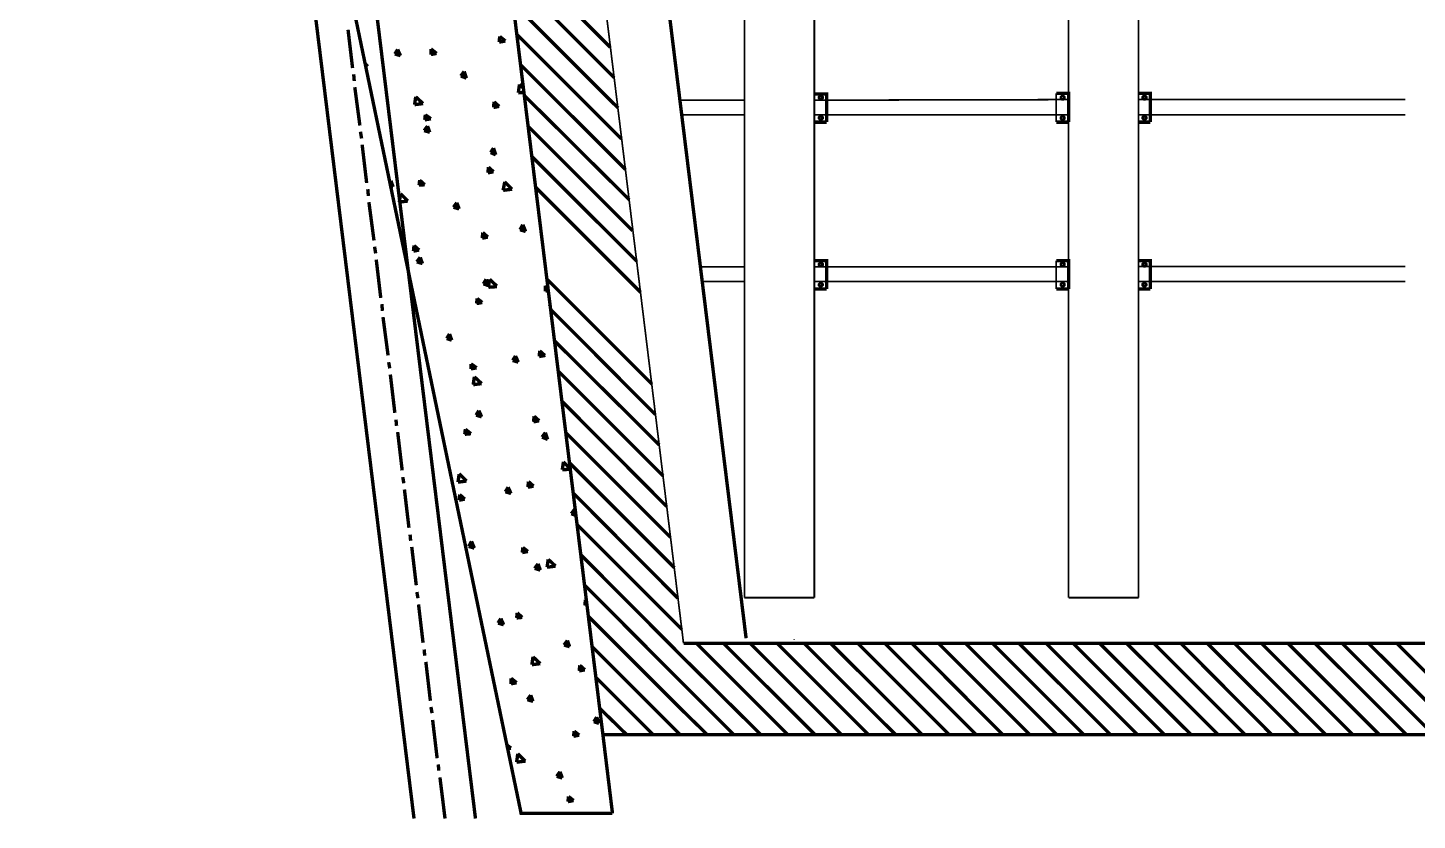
# Model space of a CAD drawing. Extents: x 0.2 to 11.5, y 0.7 to 15.9.
# Drawn here: x 2.771 to 6.878, y 4.288 to 6.632 of the extents above; entities that cross this region are included whole.
import ezdxf

# ---------------------------------------------------------------- set-up
doc = ezdxf.new("R2010")
doc.units = 0
doc.layers.get('0').update_dxf_attribs({"linetype": 'CONTINUOUS'})

msp = doc.modelspace()

# ---------------------------------------------------------------- linework, layer by layer
at = {"color": 4, "const_width": 0.01}
for points in [[(4.49892, 4.30778), (4.22889, 4.30778), (3.64219, 7.12944), (2.77556, 7.12944), (2.77556, 10.4194)], [(3.86388, 6.56776), (3.85558, 6.55447)], [(3.86388, 6.56776), (3.87224, 6.54943)], [(3.96224, 6.56944), (3.97889, 6.5561)], [(3.96224, 6.56944), (3.96224, 6.55279)], [(4.16558, 6.60612), (4.1639, 6.58946)], [(4.1639, 6.58946), (4.18224, 6.59278)], [(4.16558, 6.60612), (4.18224, 6.59278)], [(3.85558, 6.55447), (3.87224, 6.54943)], [(3.96224, 6.55279), (3.97889, 6.5561)], [(3.76888, 6.52447), (3.77556, 6.51779)], [(3.77056, 6.51779), (3.77556, 6.51779)], [(4.06054, 6.50276), (4.05057, 6.48942)], [(4.05057, 6.48942), (4.06722, 6.48281)], [(4.06054, 6.50276), (4.06722, 6.48281)], [(4.2239, 6.46446), (4.22054, 6.43946)], [(4.2239, 6.46446), (4.23557, 6.45281)], [(3.91721, 6.42779), (3.9139, 6.40446)], [(3.9139, 6.40446), (3.93892, 6.40776)], [(3.91721, 6.42779), (3.93892, 6.40776)], [(4.14887, 6.41276), (4.14725, 6.39611)], [(4.14887, 6.41276), (4.1639, 6.39947)], [(4.22054, 6.43946), (4.23719, 6.44114)], [(3.94553, 6.37446), (3.9439, 6.35943)], [(3.9439, 6.35943), (3.96224, 6.36279)], [(3.94553, 6.37446), (3.96224, 6.36279)], [(4.14725, 6.39611), (4.1639, 6.39947)], [(3.95221, 6.3411), (3.94222, 6.32781)], [(3.94222, 6.32781), (3.95888, 6.32275)], [(3.95221, 6.3411), (3.95888, 6.32275)], [(4.14725, 6.2761), (4.13889, 6.26281)], [(4.13889, 6.26281), (4.15386, 6.25613)], [(4.14725, 6.2761), (4.15386, 6.25613)], [(4.13222, 6.21946), (4.13053, 6.20281)], [(4.13053, 6.20281), (4.14725, 6.20611)], [(4.13222, 6.21946), (4.14725, 6.20611)], [(3.84392, 6.17947), (3.84056, 6.17611)], [(3.84392, 6.17947), (3.85053, 6.16114)], [(3.84392, 6.16276), (3.85053, 6.16114)], [(3.92887, 6.1811), (3.92725, 6.16613)], [(3.92725, 6.16613), (3.9439, 6.16775)], [(3.92887, 6.1811), (3.9439, 6.16775)], [(4.18056, 6.17611), (4.17557, 6.1511)], [(4.18056, 6.17611), (4.20221, 6.15446)], [(3.87224, 6.13943), (3.86887, 6.1161)], [(3.86887, 6.1161), (3.89388, 6.11947)], [(3.87224, 6.14111), (3.89388, 6.11947)], [(4.17557, 6.1511), (4.20221, 6.15446)], [(4.0389, 6.11442), (4.02886, 6.10113)], [(4.02886, 6.10113), (4.04557, 6.09614)], [(4.0389, 6.11442), (4.04557, 6.09614)], [(4.23389, 6.04943), (4.22553, 6.03444)], [(4.22553, 6.03444), (4.24224, 6.02946)], [(4.23389, 6.04943), (4.24224, 6.02946)], [(4.11556, 6.0261), (4.11388, 6.00944)], [(4.11388, 6.00944), (4.13053, 6.01281)], [(4.11556, 6.0261), (4.13053, 6.01281)], [(3.91222, 5.98779), (3.91054, 5.97114)], [(3.91054, 5.97114), (3.92725, 5.97444)], [(3.91222, 5.98779), (3.92725, 5.97444)], [(3.93056, 5.95281), (3.92057, 5.93946)], [(3.93056, 5.95281), (3.93722, 5.93446)], [(3.92057, 5.93946), (3.93722, 5.93446)], [(4.12554, 5.88781), (4.11724, 5.87446)], [(4.11724, 5.87446), (4.13222, 5.86947)], [(4.12554, 5.88781), (4.13222, 5.86947)], [(4.13558, 5.88781), (4.13222, 5.86442)], [(4.13558, 5.88781), (4.15722, 5.86778)], [(4.30057, 5.86947), (4.30886, 5.86279)], [(4.30057, 5.86947), (4.30057, 5.85275)], [(4.0989, 5.83111), (4.09722, 5.81614)], [(4.0989, 5.83111), (4.11388, 5.81944)], [(4.13222, 5.86442), (4.15722, 5.8661)], [(4.30057, 5.85275), (4.30886, 5.85444)], [(4.09722, 5.81614), (4.11388, 5.81944)], [(4.31392, 5.81108), (4.31222, 5.80778)], [(4.31222, 5.80778), (4.31554, 5.80778)], [(4.01719, 5.72613), (4.0089, 5.71278)], [(4.0089, 5.71278), (4.02387, 5.70779)], [(4.01719, 5.72613), (4.02387, 5.70779)], [(4.2839, 5.67611), (4.28222, 5.65944)], [(4.2839, 5.67611), (4.29889, 5.66276)], [(4.08057, 5.63781), (4.09722, 5.62608)], [(4.08057, 5.63781), (4.08057, 5.62278)], [(4.08057, 5.62278), (4.09722, 5.62608)], [(4.21224, 5.66114), (4.20389, 5.64779)], [(4.20389, 5.64779), (4.22054, 5.64279)], [(4.21224, 5.66114), (4.22054, 5.64279)], [(4.28222, 5.65944), (4.30057, 5.66276)], [(4.09056, 5.59944), (4.08724, 5.57611)], [(4.09056, 5.59944), (4.11219, 5.57943)], [(4.08724, 5.57611), (4.11219, 5.57943)], [(4.10389, 5.49946), (4.09554, 5.48611)], [(4.10389, 5.49946), (4.11219, 5.48112)], [(4.09554, 5.48611), (4.11219, 5.48112)], [(4.26719, 5.48281), (4.26557, 5.4661)], [(4.26557, 5.4661), (4.28222, 5.46946)], [(4.26719, 5.48281), (4.28222, 5.46946)], [(4.06392, 5.44444), (4.06222, 5.42947)], [(4.06222, 5.42947), (4.08057, 5.4311)], [(4.06392, 5.44444), (4.08057, 5.4311)], [(4.30057, 5.43446), (4.29058, 5.42111)], [(4.29058, 5.42111), (4.30724, 5.41444)], [(4.30057, 5.43446), (4.30724, 5.41444)], [(4.35389, 5.34776), (4.35053, 5.32443)], [(4.35389, 5.34776), (4.37392, 5.32781)], [(4.04557, 5.31108), (4.04221, 5.28776)], [(4.04557, 5.31278), (4.06722, 5.29113)], [(4.35053, 5.32443), (4.37392, 5.32611)], [(4.04221, 5.28776), (4.06722, 5.29113)], [(4.19054, 5.27279), (4.18224, 5.25944)], [(4.18224, 5.25944), (4.19889, 5.25444)], [(4.19054, 5.27279), (4.19889, 5.25444)], [(4.25054, 5.28944), (4.24892, 5.27279)], [(4.24892, 5.27279), (4.26557, 5.2761)], [(4.25054, 5.28944), (4.26557, 5.2761)], [(4.04719, 5.25108), (4.04557, 5.23443)], [(4.04557, 5.23443), (4.06222, 5.23779)], [(4.04719, 5.25108), (4.06222, 5.23779)], [(4.38721, 5.20779), (4.37722, 5.19444)], [(4.37722, 5.19444), (4.39057, 5.18946)], [(4.38721, 5.20779), (4.38889, 5.19943)], [(4.08225, 5.11279), (4.07389, 5.09776)], [(4.07389, 5.09776), (4.09056, 5.09278)], [(4.08225, 5.11279), (4.09056, 5.09278)], [(4.23389, 5.09446), (4.23221, 5.07943)], [(4.23389, 5.09446), (4.24892, 5.08279)], [(4.23221, 5.07943), (4.24892, 5.08279)], [(4.30886, 5.05946), (4.30556, 5.03614)], [(4.30886, 5.05946), (4.33057, 5.03944)], [(4.27886, 5.04611), (4.26888, 5.03276)], [(4.26888, 5.03276), (4.28554, 5.02778)], [(4.27886, 5.04611), (4.28554, 5.02778)], [(4.30556, 5.03614), (4.33057, 5.03944)], [(4.41889, 4.93946), (4.41721, 4.92279)], [(4.41889, 4.93946), (4.42219, 4.93608)], [(4.41889, 4.92279), (4.42389, 4.92443)], [(4.16889, 4.88444), (4.16054, 4.8711)], [(4.16889, 4.88444), (4.17725, 4.8661)], [(4.21724, 4.9011), (4.21556, 4.88612)], [(4.21556, 4.88612), (4.23221, 4.88781)], [(4.21724, 4.9011), (4.23221, 4.88781)], [(4.16054, 4.8711), (4.17725, 4.8661)], [(4.36556, 4.81944), (4.35558, 4.8061)], [(4.35558, 4.8061), (4.37224, 4.80111)], [(4.36556, 4.81944), (4.37224, 4.80111)], [(4.26389, 4.77111), (4.26058, 4.74778)], [(4.26389, 4.77111), (4.28554, 4.75108)], [(4.26058, 4.74778), (4.28554, 4.75108)], [(4.40224, 4.7461), (4.40056, 4.72944)], [(4.40056, 4.72944), (4.41721, 4.73281)], [(4.40224, 4.7461), (4.41721, 4.73281)], [(4.19889, 4.70779), (4.21556, 4.69444)], [(4.19889, 4.70779), (4.19889, 4.69114)], [(4.19889, 4.69114), (4.21556, 4.69444)], [(4.25722, 4.65776), (4.24724, 4.64442)], [(4.24724, 4.64442), (4.26389, 4.63943)], [(4.25722, 4.65776), (4.26389, 4.63943)], [(4.45221, 4.59278), (4.4439, 4.57943)], [(4.4439, 4.57943), (4.45888, 4.57443)], [(4.45221, 4.59278), (4.45888, 4.57443)], [(4.38558, 4.55111), (4.3839, 4.53614)], [(4.3839, 4.53614), (4.40056, 4.53944)], [(4.38558, 4.55111), (4.40056, 4.53944)], [(4.47054, 4.54113), (4.49892, 4.30778)], [(4.18554, 4.51112), (4.19889, 4.50108)], [(4.18892, 4.49946), (4.19889, 4.50108)], [(4.21892, 4.48443), (4.21556, 4.45942)], [(4.21892, 4.48443), (4.24056, 4.46278)], [(4.21556, 4.45942), (4.24224, 4.46278)], [(4.34392, 4.4311), (4.33388, 4.41775)], [(4.34392, 4.4311), (4.35053, 4.41276)], [(4.33388, 4.41775), (4.35053, 4.41276)], [(4.36887, 4.35781), (4.36724, 4.34278)], [(4.36887, 4.35781), (4.3839, 4.34614)], [(4.36724, 4.34278), (4.3839, 4.34614)]]:
    msp.add_lwpolyline(points, dxfattribs=at)
at = {"color": 0, "const_width": 0.005}
for points in [[(4.88889, 4.94613), (4.88889, 8.87446)], [(5.09554, 8.87446), (5.09554, 4.94613)], [(5.84722, 4.94613), (5.84722, 8.87446)], [(6.05388, 8.87446), (6.05388, 4.94613)], [(4.88889, 4.94613), (5.09554, 4.94613)], [(5.84722, 4.94613), (6.05388, 4.94613)]]:
    msp.add_lwpolyline(points, dxfattribs=at)
at = {"color": 1}
for points, const_width in [([(3.91222, 4.29275), (3.36219, 8.7761)], 0.01), ([(4.09392, 4.29275), (3.55225, 8.70942)], 0.01), ([(3.73058, 6.51281), (3.71724, 6.62608)], 0.01), ([(3.73557, 6.47444), (3.73389, 6.49447)], 0.01), ([(3.75222, 6.34278), (3.73719, 6.45611)], 0.01), ([(4.69721, 6.41775), (4.88889, 6.41775)], 0.005), ([(5.09554, 6.41775), (5.84722, 6.41943)], 0.005), ([(6.05388, 6.41943), (6.84224, 6.41943)], 0.005), ([(4.70389, 6.37446), (4.88889, 6.37446)], 0.005), ([(5.09554, 6.37446), (5.84722, 6.37446)], 0.005), ([(6.05388, 6.37446), (6.84224, 6.37446)], 0.005), ([(3.75722, 6.30447), (3.7539, 6.32443)], 0.01), ([(3.77225, 6.17279), (3.7589, 6.28614)], 0.01), ([(3.77724, 6.13444), (3.77556, 6.15446)], 0.01), ([(3.79389, 6.00276), (3.77886, 6.1161)], 0.01), ([(3.79889, 5.96446), (3.79557, 5.98443)], 0.01), ([(3.81392, 5.83279), (3.80057, 5.94613)], 0.01), ([(4.7589, 5.92443), (4.88889, 5.92443)], 0.005), ([(5.09554, 5.92443), (5.84722, 5.92443)], 0.005), ([(6.05388, 5.92611), (6.84224, 5.92611)], 0.005), ([(4.76389, 5.88113), (4.88889, 5.88113)], 0.005), ([(5.09554, 5.88113), (5.84722, 5.88113)], 0.005), ([(6.05388, 5.88113), (6.84224, 5.88113)], 0.005), ([(3.8189, 5.79443), (3.81722, 5.81446)], 0.01), ([(3.83556, 5.66276), (3.82053, 5.7761)], 0.01), ([(3.84056, 5.62446), (3.83724, 5.64279)], 0.01), ([(3.85558, 5.49278), (3.84224, 5.60612)], 0.01), ([(3.86057, 5.45443), (3.85889, 5.47276)], 0.01), ([(3.87722, 5.32275), (3.86388, 5.43608)], 0.01), ([(3.88222, 5.28444), (3.8789, 5.30279)], 0.01), ([(3.89725, 5.15278), (3.8839, 5.26611)], 0.01), ([(3.90224, 5.11442), (3.90056, 5.13276)], 0.01), ([(3.91889, 4.98281), (3.90554, 5.09614)], 0.01), ([(3.92389, 4.94444), (3.92057, 4.96278)], 0.01), ([(3.93892, 4.81278), (3.92557, 4.92611)], 0.01), ([(3.9439, 4.77447), (3.94222, 4.79275)], 0.01), ([(3.96056, 4.64111), (3.94721, 4.75613)], 0.01), ([(3.96556, 4.60444), (3.96224, 4.62278)], 0.01), ([(3.98058, 4.47114), (3.96724, 4.58442)], 0.01), ([(3.98557, 4.43446), (3.98389, 4.45281)], 0.01), ([(4.0039, 4.29275), (3.98888, 4.41444)], 0.01)]:
    msp.add_lwpolyline(points, dxfattribs=dict(at, const_width=const_width))
at = {"color": 6}
for points, const_width in [([(4.89388, 4.82611), (4.44721, 8.45942)], 0.01), ([(4.70888, 4.81108), (4.26221, 8.45611)], 0.005), ([(4.47054, 4.54113), (4.01719, 8.23112)], 0.01), ([(5.09554, 6.43608), (5.13222, 6.43608), (5.13222, 6.35275)], 0.01), ([(5.09554, 6.35275), (5.09554, 6.43608)], 0.005), ([(5.81054, 6.43778), (5.84722, 6.43778), (5.84722, 6.35275)], 0.01), ([(5.81054, 6.35275), (5.81054, 6.43778)], 0.005), ([(6.05388, 6.43778), (6.08886, 6.43778), (6.08886, 6.35275)], 0.01), ([(6.05388, 6.35275), (6.05388, 6.43778)], 0.005), ([(5.13222, 6.35275), (5.09554, 6.35275)], 0.01), ([(5.84722, 6.35275), (5.81054, 6.35275)], 0.01), ([(6.08886, 6.35275), (6.05388, 6.35275)], 0.01), ([(5.09554, 5.94276), (5.13222, 5.94276), (5.13222, 5.85943)], 0.01), ([(5.09554, 5.85943), (5.09554, 5.94276)], 0.005), ([(5.81054, 5.94276), (5.84722, 5.94276), (5.84722, 5.85943)], 0.01), ([(5.81054, 5.85943), (5.81054, 5.94276)], 0.005), ([(6.05388, 5.94276), (6.08886, 5.94276), (6.08886, 5.85943)], 0.01), ([(6.05388, 5.85943), (6.05388, 5.94276)], 0.005), ([(5.13222, 5.85943), (5.09554, 5.85943)], 0.01), ([(5.84722, 5.85943), (5.81054, 5.85943)], 0.01), ([(6.08886, 5.85943), (6.05388, 5.85943)], 0.01), ([(7.02886, 4.81108), (4.70888, 4.81108)], 0.01), ([(7.02886, 4.54113), (4.47054, 4.54113)], 0.01)]:
    msp.add_lwpolyline(points, dxfattribs=dict(at, const_width=const_width))
at = {"color": 3, "const_width": 0.01}
for points in [[(4.18224, 6.88444), (4.49224, 6.57443)], [(4.1939, 6.79443), (4.5039, 6.48443)], [(4.20557, 6.70443), (4.51557, 6.39442)], [(4.21556, 6.61279), (4.52556, 6.30279)], [(4.22721, 6.52279), (4.53722, 6.21278)], [(4.23888, 6.4311), (4.54889, 6.12278)], [(4.24892, 6.3411), (4.55886, 6.03108)], [(4.26058, 6.25108), (4.57053, 5.94114)], [(4.27225, 6.15944), (4.58225, 5.84944)], [(4.30556, 5.88781), (4.61556, 5.57781)], [(4.31722, 5.79779), (4.62554, 5.48779)], [(4.32721, 5.70611), (4.63721, 5.39779)], [(4.33886, 5.6161), (4.64887, 5.3061)], [(4.35053, 5.5261), (4.6589, 5.2161)], [(4.36057, 5.43446), (4.67057, 5.12446)], [(4.37224, 5.34446), (4.68224, 5.03444)], [(4.3839, 5.25444), (4.69222, 4.94444)], [(4.39388, 5.16276), (4.70389, 4.85275)], [(4.40554, 5.07275), (4.70888, 4.76779), (4.93722, 4.54113)], [(4.41721, 4.98281), (4.70888, 4.68946), (4.85721, 4.54113)], [(4.42725, 4.89111), (4.70888, 4.60943), (4.77886, 4.54113)], [(4.43892, 4.80111), (4.69889, 4.54113)], [(4.74724, 4.81108), (5.01719, 4.54113)], [(4.82721, 4.81108), (5.09722, 4.54113)], [(4.90554, 4.81108), (5.17557, 4.54113)], [(4.98557, 4.81108), (5.25553, 4.54113)], [(5.06554, 4.81108), (5.33556, 4.54113)], [(5.14388, 4.81108), (5.4139, 4.54113)], [(5.2239, 4.81108), (5.49387, 4.54113)], [(5.30388, 4.81108), (5.57389, 4.54113)], [(5.3839, 4.81108), (5.65224, 4.54113)], [(5.46224, 4.81108), (5.73221, 4.54113)], [(5.54221, 4.81108), (5.81222, 4.54113)], [(5.62224, 4.81108), (5.89219, 4.54113)], [(5.70057, 4.81108), (5.97054, 4.54113)], [(5.78054, 4.81108), (6.05057, 4.54113)], [(5.86057, 4.81108), (6.13053, 4.54113)], [(5.93892, 4.81108), (6.20888, 4.54113)], [(6.01888, 4.81108), (6.2889, 4.54113)], [(6.0989, 4.81108), (6.36887, 4.54113)], [(6.17888, 4.81108), (6.44721, 4.54113)], [(6.25722, 4.81108), (6.52724, 4.54113)], [(6.33724, 4.81108), (6.60721, 4.54113)], [(6.41721, 4.81108), (6.68722, 4.54113)], [(6.49556, 4.81108), (6.76557, 4.54113)], [(6.57557, 4.81108), (6.84554, 4.54113)], [(6.65554, 4.81108), (6.92557, 4.54113)], [(6.73389, 4.81108), (7.0039, 4.54113)], [(6.81722, 4.81108), (7.08724, 4.54113)], [(4.45057, 4.70942), (4.61887, 4.54113)], [(4.46056, 4.61947), (4.54058, 4.54113)]]:
    msp.add_lwpolyline(points, dxfattribs=at)
at = {"color": 4, "const_width": 0.01}
for points in [[(4.16889, 6.62278), (4.16889, 6.62278)], [(3.79889, 6.57943), (3.79889, 6.57943)], [(3.85558, 6.58279), (3.85558, 6.58279)], [(3.88721, 6.5861), (3.88721, 6.5861)], [(3.88889, 6.57611), (3.88889, 6.57611)], [(3.93224, 6.56776), (3.93224, 6.56776)], [(3.97721, 6.57275), (3.97721, 6.57275)], [(4.01719, 6.57113), (4.01719, 6.57113)], [(4.02556, 6.59776), (4.02556, 6.59776)], [(4.06722, 6.56944), (4.06722, 6.56944)], [(4.12392, 6.59446), (4.12392, 6.59446)], [(4.19721, 6.58111), (4.19721, 6.58111)], [(3.85221, 6.52778), (3.85221, 6.52778)], [(4.02556, 6.53276), (4.02556, 6.53276)], [(4.13222, 6.56614), (4.13222, 6.56614)], [(4.13222, 6.52778), (4.13222, 6.52778)], [(4.15722, 6.56614), (4.15722, 6.56614)], [(3.79719, 6.51779), (3.79719, 6.51779)], [(4.0389, 6.4961), (4.0389, 6.4961)], [(4.13889, 6.51611), (4.13889, 6.51611)], [(3.8489, 6.46778), (3.8489, 6.46778)], [(4.16222, 6.47944), (4.16222, 6.47944)], [(3.81554, 6.44276), (3.81554, 6.44276)], [(3.88222, 6.44114), (3.88222, 6.44114)], [(3.8839, 6.42443), (3.8839, 6.42443)], [(3.90554, 6.43946), (3.90554, 6.43946)], [(3.99556, 6.43608), (3.99556, 6.43608)], [(4.04389, 6.41276), (4.04389, 6.41276)], [(4.08556, 6.43278), (4.08556, 6.43278)], [(4.12722, 6.42279), (4.12722, 6.42279)], [(4.14556, 6.42611), (4.14556, 6.42611)], [(4.17557, 6.42947), (4.17557, 6.42947)], [(4.22553, 6.42443), (4.22553, 6.42443)], [(3.84554, 6.38444), (3.84554, 6.38444)], [(3.85721, 6.4011), (3.85721, 6.4011)], [(3.95557, 6.39611), (3.95557, 6.39611)], [(4.01888, 6.38943), (4.01888, 6.38943)], [(3.82389, 6.35943), (3.82389, 6.35943)], [(3.96386, 6.32943), (3.96386, 6.32943)], [(4.06222, 6.32611), (4.06222, 6.32611)], [(4.15722, 6.33442), (4.15722, 6.33442)], [(4.16558, 6.35943), (4.16558, 6.35943)], [(3.83556, 6.30279), (3.83556, 6.30279)], [(3.87056, 6.29779), (3.87056, 6.29779)], [(3.87554, 6.29779), (3.87554, 6.29779)], [(3.92557, 6.29943), (3.92557, 6.29943)], [(4.01557, 6.29611), (4.01557, 6.29611)], [(4.10558, 6.29275), (4.10558, 6.29275)], [(4.19553, 6.28944), (4.19553, 6.28944)], [(3.83886, 6.2411), (3.83886, 6.2411)], [(3.91054, 6.26779), (3.91054, 6.26779)], [(4.01389, 6.24447), (4.01389, 6.24447)], [(4.07053, 6.25776), (4.07053, 6.25776)], [(4.07053, 6.25613), (4.07053, 6.25613)], [(4.12056, 6.27778), (4.12056, 6.27778)], [(4.16721, 6.25444), (4.16721, 6.25444)], [(4.25222, 6.26611), (4.25222, 6.26611)], [(3.85053, 6.20281), (3.85053, 6.20281)], [(3.97721, 6.22775), (3.97721, 6.22775)], [(4.19222, 6.20111), (4.19222, 6.20111)], [(3.85558, 6.16444), (3.85558, 6.16444)], [(3.9439, 6.16114), (3.9439, 6.16114)], [(4.0339, 6.15776), (4.0339, 6.15776)], [(4.08388, 6.15608), (4.08388, 6.15608)], [(4.15056, 6.19114), (4.15056, 6.19114)], [(4.17725, 6.18778), (4.17725, 6.18778)], [(3.86887, 6.15278), (3.86887, 6.15278)], [(3.89388, 6.12776), (3.89388, 6.12776)], [(4.11388, 6.13444), (4.11388, 6.13444)], [(4.12392, 6.15446), (4.12392, 6.15446)], [(4.21386, 6.1511), (4.21386, 6.1511)], [(3.93722, 6.10943), (3.93722, 6.10943)], [(4.00722, 6.10113), (4.00722, 6.10113)], [(4.0989, 6.09944), (4.0989, 6.09944)], [(4.19054, 6.08442), (4.19054, 6.08442)], [(3.8789, 6.04443), (3.8789, 6.04443)], [(3.90224, 6.05946), (3.90224, 6.05946)], [(4.00054, 6.0561), (4.00054, 6.0561)], [(4.14388, 6.04611), (4.14388, 6.04611)], [(4.22054, 6.04443), (4.22054, 6.04443)], [(3.87224, 6.02778), (3.87224, 6.02778)], [(3.96224, 6.02447), (3.96224, 6.02447)], [(4.05225, 6.02111), (4.05225, 6.02111)], [(4.14219, 6.01779), (4.14219, 6.01779)], [(4.23221, 6.01443), (4.23221, 6.01443)], [(4.28222, 5.99447), (4.28222, 5.99447)], [(3.91558, 5.95779), (3.91558, 5.95779)], [(3.96386, 5.95281), (3.96386, 5.95281)], [(4.00054, 5.95611), (4.00054, 5.95611)], [(4.0089, 5.98942), (4.0089, 5.98942)], [(4.10558, 5.98611), (4.10558, 5.98611)], [(4.10889, 5.98942), (4.10889, 5.98942)], [(4.11556, 5.91775), (4.11556, 5.91775)], [(4.12554, 5.94114), (4.12554, 5.94114)], [(4.21224, 5.91444), (4.21224, 5.91444)], [(3.90554, 5.88781), (3.90554, 5.88781)], [(3.98221, 5.88444), (3.98221, 5.88444)], [(4.02225, 5.88612), (4.02225, 5.88612)], [(4.07221, 5.88113), (4.07221, 5.88113)], [(4.13889, 5.90278), (4.13889, 5.90278)], [(4.16222, 5.87776), (4.16222, 5.87776)], [(4.24724, 5.88781), (4.24724, 5.88781)], [(4.25222, 5.87446), (4.25222, 5.87446)], [(4.10221, 5.84614), (4.10221, 5.84614)], [(4.22222, 5.84776), (4.22222, 5.84776)], [(4.27724, 5.85113), (4.27724, 5.85113)], [(3.93892, 5.78776), (3.93892, 5.78776)], [(3.99056, 5.79443), (3.99056, 5.79443)], [(3.99556, 5.81278), (3.99556, 5.81278)], [(4.1289, 5.81614), (4.1289, 5.81614)], [(4.00054, 5.7461), (4.00054, 5.7461)], [(4.13222, 5.75944), (4.13222, 5.75944)], [(4.15224, 5.78444), (4.15224, 5.78444)], [(3.94721, 5.71946), (3.94721, 5.71946)], [(4.04389, 5.7161), (4.04389, 5.7161)], [(4.09056, 5.74278), (4.09056, 5.74278)], [(4.18056, 5.73942), (4.18056, 5.73942)], [(4.23557, 5.74447), (4.23557, 5.74447)], [(4.27056, 5.73611), (4.27056, 5.73611)], [(4.27056, 5.70611), (4.27056, 5.70611)], [(4.27387, 5.72944), (4.27387, 5.72944)], [(3.98888, 5.66775), (3.98888, 5.66775)], [(4.09554, 5.70111), (4.09554, 5.70111)], [(4.01888, 5.63781), (4.01888, 5.63781)], [(4.05387, 5.64947), (4.05387, 5.64947)], [(4.15056, 5.64611), (4.15056, 5.64611)], [(4.17888, 5.62608), (4.17888, 5.62608)], [(3.96056, 5.61778), (3.96056, 5.61778)], [(4.01888, 5.60943), (4.01888, 5.60943)], [(4.10889, 5.60612), (4.10889, 5.60612)], [(4.12554, 5.61442), (4.12554, 5.61442)], [(4.19889, 5.60275), (4.19889, 5.60275)], [(4.28722, 5.59944), (4.28722, 5.59944)], [(4.06722, 5.54611), (4.06722, 5.54611)], [(4.09056, 5.55778), (4.09056, 5.55778)], [(4.16054, 5.57781), (4.16054, 5.57781)], [(4.25722, 5.57443), (4.25722, 5.57443)], [(4.26389, 5.56278), (4.26389, 5.56278)], [(4.30057, 5.57275), (4.30057, 5.57275)], [(3.98389, 5.52447), (3.98389, 5.52447)], [(4.26557, 5.50776), (4.26557, 5.50776)], [(4.0389, 5.46946), (4.0389, 5.46946)], [(4.04557, 5.48112), (4.04557, 5.48112)], [(4.12056, 5.47114), (4.12056, 5.47114)], [(4.1289, 5.4661), (4.1289, 5.4661)], [(4.17389, 5.47613), (4.17389, 5.47613)], [(4.20725, 5.46946), (4.20725, 5.46946)], [(4.21892, 5.46278), (4.21892, 5.46278)], [(4.30886, 5.45942), (4.30886, 5.45942)], [(4.2589, 5.41775), (4.2589, 5.41775)], [(4.08388, 5.41444), (4.08388, 5.41444)], [(4.08886, 5.37608), (4.08886, 5.37608)], [(4.28054, 5.40446), (4.28054, 5.40446)], [(4.32721, 5.41444), (4.32721, 5.41444)], [(4.05724, 5.33111), (4.05724, 5.33111)], [(4.07221, 5.32275), (4.07221, 5.32275)], [(4.0989, 5.30946), (4.0989, 5.30946)], [(4.11388, 5.32611), (4.11388, 5.32611)], [(4.14725, 5.32781), (4.14725, 5.32781)], [(4.19553, 5.3061), (4.19553, 5.3061)], [(4.23389, 5.31108), (4.23389, 5.31108)], [(4.23719, 5.32443), (4.23719, 5.32443)], [(4.32721, 5.32113), (4.32721, 5.32113)], [(4.35889, 5.30778), (4.35889, 5.30778)], [(4.07721, 5.26942), (4.07721, 5.26942)], [(4.25222, 5.27447), (4.25222, 5.27447)], [(4.35558, 5.25776), (4.35558, 5.25776)], [(4.20389, 5.23779), (4.20389, 5.23779)], [(4.30225, 5.23443), (4.30225, 5.23443)], [(4.07557, 5.19444), (4.07557, 5.19444)], [(4.10889, 5.18278), (4.10889, 5.18278)], [(4.11219, 5.20611), (4.11219, 5.20611)], [(4.16558, 5.19114), (4.16558, 5.19114)], [(4.2539, 5.18778), (4.2539, 5.18778)], [(4.34392, 5.18446), (4.34392, 5.18446)], [(4.0989, 5.16613), (4.0989, 5.16613)], [(4.21892, 5.13612), (4.21892, 5.13612)], [(4.24556, 5.12944), (4.24556, 5.12944)], [(4.26058, 5.15446), (4.26058, 5.15446)], [(4.31054, 5.16613), (4.31054, 5.16613)], [(4.35221, 5.16276), (4.35221, 5.16276)], [(4.07221, 5.12608), (4.07221, 5.12608)], [(4.38222, 5.09944), (4.38222, 5.09944)], [(4.09554, 5.05447), (4.09554, 5.05447)], [(4.18554, 5.05111), (4.18554, 5.05111)], [(4.27556, 5.04779), (4.27556, 5.04779)], [(4.32389, 5.06446), (4.32389, 5.06446)], [(4.3839, 5.07611), (4.3839, 5.07611)], [(4.10221, 5.03776), (4.10221, 5.03776)], [(4.12722, 5.00776), (4.12722, 5.00776)], [(4.1339, 5.03614), (4.1339, 5.03614)], [(4.34722, 5.01942), (4.34722, 5.01942)], [(4.36388, 5.04443), (4.36388, 5.04443)], [(4.14219, 4.96778), (4.14219, 4.96778)], [(4.24056, 4.98611), (4.24056, 4.98611)], [(4.28722, 4.99778), (4.28722, 4.99778)], [(4.24056, 4.96446), (4.24056, 4.96446)], [(4.37722, 4.93278), (4.37722, 4.93278)], [(4.4089, 4.94276), (4.4089, 4.94276)], [(4.11388, 4.91613), (4.11388, 4.91613)], [(4.20389, 4.91276), (4.20389, 4.91276)], [(4.24892, 4.89779), (4.24892, 4.89779)], [(4.29389, 4.90944), (4.29389, 4.90944)], [(4.34722, 4.89442), (4.34722, 4.89442)], [(4.3839, 4.90608), (4.3839, 4.90608)], [(4.15386, 4.85113), (4.15386, 4.85113)], [(4.15722, 4.8661), (4.15722, 4.8661)], [(4.34056, 4.87608), (4.34056, 4.87608)], [(4.23389, 4.8411), (4.23389, 4.8411)], [(4.31392, 4.83946), (4.31392, 4.83946)], [(4.35558, 4.82611), (4.35558, 4.82611)], [(4.13222, 4.77946), (4.13222, 4.77946)], [(4.22054, 4.7761), (4.22054, 4.7761)], [(4.26221, 4.79611), (4.26221, 4.79611)], [(4.31054, 4.77279), (4.31054, 4.77279)], [(4.37056, 4.78776), (4.37056, 4.78776)], [(4.40056, 4.76942), (4.40056, 4.76942)], [(4.43554, 4.78614), (4.43554, 4.78614)], [(4.33556, 4.73112), (4.33556, 4.73112)], [(4.36887, 4.72444), (4.36887, 4.72444)], [(4.17888, 4.69613), (4.17888, 4.69613)], [(4.18056, 4.69276), (4.18056, 4.69276)], [(4.22721, 4.69775), (4.22721, 4.69775)], [(4.34224, 4.68278), (4.34224, 4.68278)], [(4.24224, 4.63612), (4.24224, 4.63612)], [(4.36556, 4.64442), (4.36556, 4.64442)], [(4.18722, 4.62776), (4.18722, 4.62776)], [(4.28554, 4.62446), (4.28554, 4.62446)], [(4.33057, 4.63276), (4.33057, 4.63276)], [(4.42057, 4.62944), (4.42057, 4.62944)], [(4.22222, 4.55447), (4.22222, 4.55447)], [(4.29389, 4.55778), (4.29389, 4.55778)], [(4.32889, 4.58778), (4.32889, 4.58778)], [(4.39219, 4.55447), (4.39219, 4.55447)], [(4.20057, 4.5261), (4.20057, 4.5261)], [(4.20725, 4.53614), (4.20725, 4.53614)], [(4.36887, 4.52447), (4.36887, 4.52447)], [(4.26058, 4.49778), (4.26058, 4.49778)], [(4.35053, 4.49447), (4.35053, 4.49447)], [(4.35889, 4.49946), (4.35889, 4.49946)], [(4.40056, 4.48611), (4.40056, 4.48611)], [(4.44054, 4.4911), (4.44054, 4.4911)], [(4.30724, 4.45443), (4.30724, 4.45443)], [(4.32221, 4.44276), (4.32221, 4.44276)], [(4.21556, 4.40944), (4.21556, 4.40944)], [(4.2239, 4.35612), (4.2239, 4.35612)], [(4.23389, 4.37944), (4.23389, 4.37944)], [(4.27724, 4.36111), (4.27724, 4.36111)], [(4.35221, 4.35612), (4.35221, 4.35612)], [(4.36724, 4.35781), (4.36724, 4.35781)], [(4.39556, 4.36778), (4.39556, 4.36778)], [(4.4139, 4.38444), (4.4139, 4.38444)], [(4.45725, 4.35444), (4.45725, 4.35444)]]:
    msp.add_lwpolyline(points, close=True, dxfattribs=at)
at = {"color": 6, "const_width": 0.01}
for points in [[(5.11887, 6.42529), (5.11887, 6.42638), (5.11578, 6.42947), (5.11475, 6.42947), (5.11372, 6.42947), (5.11057, 6.42638), (5.11057, 6.42529), (5.11057, 6.42426), (5.11372, 6.42111), (5.11475, 6.42111), (5.11578, 6.42111), (5.11887, 6.42426), (5.11887, 6.42529)], [(5.83388, 6.42529), (5.83388, 6.42638), (5.83078, 6.42947), (5.82969, 6.42947), (5.82867, 6.42947), (5.82557, 6.42638), (5.82557, 6.42529), (5.82557, 6.42426), (5.82867, 6.42111), (5.82969, 6.42111), (5.83078, 6.42111), (5.83388, 6.42426), (5.83388, 6.42529)], [(6.07557, 6.42529), (6.07557, 6.42638), (6.07249, 6.42947), (6.0714, 6.42947), (6.07036, 6.42947), (6.06722, 6.42638), (6.06722, 6.42529), (6.06722, 6.42426), (6.07036, 6.42111), (6.0714, 6.42111), (6.07249, 6.42111), (6.07557, 6.42426), (6.07557, 6.42529)], [(5.11887, 6.36529), (5.11887, 6.36638), (5.11578, 6.36947), (5.11475, 6.36947), (5.11372, 6.36947), (5.11057, 6.36638), (5.11057, 6.36529), (5.11057, 6.36426), (5.11372, 6.36111), (5.11475, 6.36111), (5.11578, 6.36111), (5.11887, 6.36426), (5.11887, 6.36529)], [(5.83388, 6.36529), (5.83388, 6.36638), (5.83078, 6.36947), (5.82969, 6.36947), (5.82867, 6.36947), (5.82557, 6.36638), (5.82557, 6.36529), (5.82557, 6.36426), (5.82867, 6.36111), (5.82969, 6.36111), (5.83078, 6.36111), (5.83388, 6.36426), (5.83388, 6.36529)], [(6.07557, 6.36529), (6.07557, 6.36638), (6.07249, 6.36947), (6.0714, 6.36947), (6.07036, 6.36947), (6.06722, 6.36638), (6.06722, 6.36529), (6.06722, 6.36426), (6.07036, 6.36111), (6.0714, 6.36111), (6.07249, 6.36111), (6.07557, 6.36426), (6.07557, 6.36529)], [(5.11887, 5.93197), (5.11887, 5.933), (5.11578, 5.93608), (5.11475, 5.93608), (5.11372, 5.93608), (5.11057, 5.933), (5.11057, 5.93197), (5.11057, 5.93093), (5.11372, 5.92779), (5.11475, 5.92779), (5.11578, 5.92779), (5.11887, 5.93093), (5.11887, 5.93197)], [(5.83388, 5.93197), (5.83388, 5.933), (5.83078, 5.93608), (5.82969, 5.93608), (5.82867, 5.93608), (5.82557, 5.933), (5.82557, 5.93197), (5.82557, 5.93093), (5.82867, 5.92779), (5.82969, 5.92779), (5.83078, 5.92779), (5.83388, 5.93093), (5.83388, 5.93197)], [(6.07557, 5.93197), (6.07557, 5.933), (6.07249, 5.93608), (6.0714, 5.93608), (6.07036, 5.93608), (6.06722, 5.933), (6.06722, 5.93197), (6.06722, 5.93093), (6.07036, 5.92779), (6.0714, 5.92779), (6.07249, 5.92779), (6.07557, 5.93093), (6.07557, 5.93197)], [(5.11887, 5.87196), (5.11887, 5.87299), (5.11578, 5.87608), (5.11475, 5.87608), (5.11372, 5.87608), (5.11057, 5.87299), (5.11057, 5.87196), (5.11057, 5.87093), (5.11372, 5.86778), (5.11475, 5.86778), (5.11578, 5.86778), (5.11887, 5.87093), (5.11887, 5.87196)], [(5.83388, 5.87196), (5.83388, 5.87299), (5.83078, 5.87608), (5.82969, 5.87608), (5.82867, 5.87608), (5.82557, 5.87299), (5.82557, 5.87196), (5.82557, 5.87093), (5.82867, 5.86778), (5.82969, 5.86778), (5.83078, 5.86778), (5.83388, 5.87093), (5.83388, 5.87196)], [(6.07557, 5.87196), (6.07557, 5.87299), (6.07249, 5.87608), (6.0714, 5.87608), (6.07036, 5.87608), (6.06722, 5.87299), (6.06722, 5.87196), (6.06722, 5.87093), (6.07036, 5.86778), (6.0714, 5.86778), (6.07249, 5.86778), (6.07557, 5.87093), (6.07557, 5.87196)]]:
    msp.add_lwpolyline(points, close=True, dxfattribs=at)
at = {"color": 5, "const_width": 0.005}
msp.add_lwpolyline([(5.03554, 4.82275), (5.03554, 4.82113), (5.03554, 4.82113)], dxfattribs=at)

doc.saveas('drawing.dxf')
